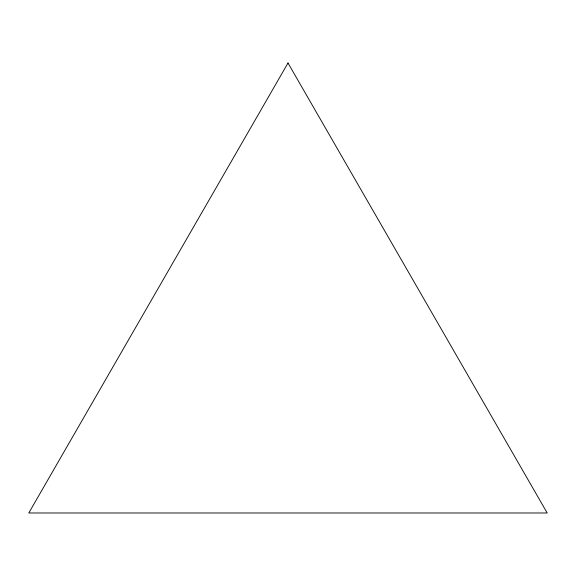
<?xml version="1.0" encoding="UTF-8"?>
<svg xmlns="http://www.w3.org/2000/svg" width="576" height="576" viewBox="0 0 576 576"><rect width="100%" height="100%" fill="white"/><g stroke="black" fill="none" stroke-linecap="round" stroke-linejoin="round"><path stroke-width="0.86" d="M288 63.014L28.8 512.986L547.2 512.986L288 63.014"/></g></svg>
